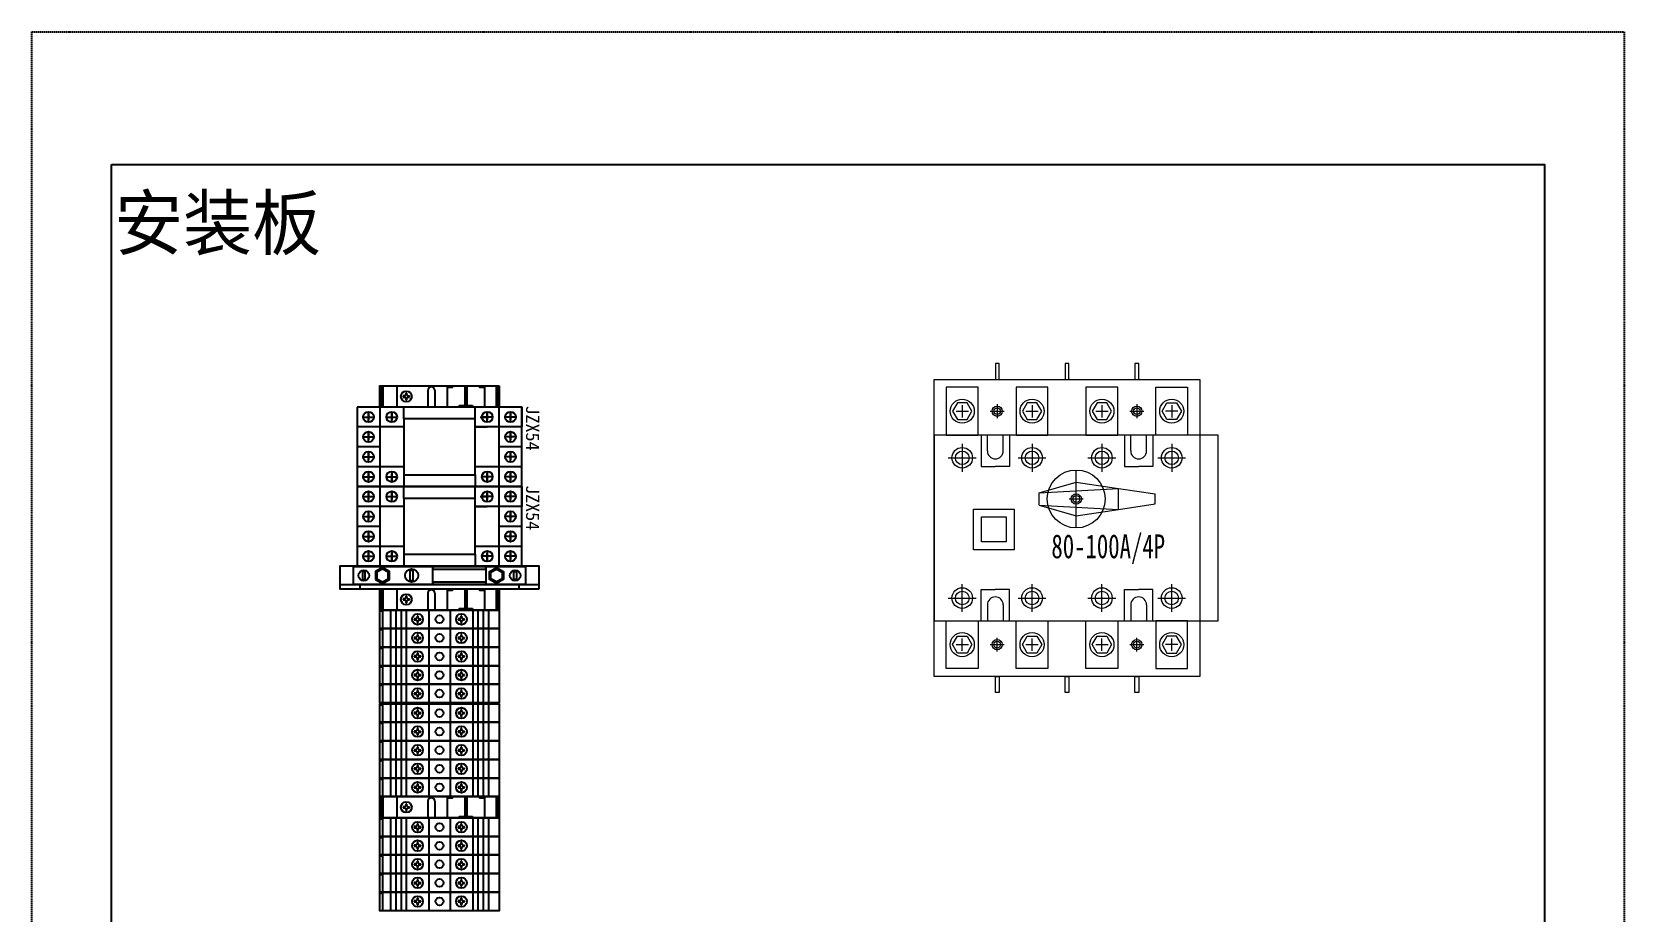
# Model space of a CAD drawing. Extents: x 299874 to 300474, y 364962 to 365762.
# Drawn here: x 299874 to 300474, y 365431 to 365762 of the extents above; entities that cross this region are included whole.
import ezdxf
from ezdxf.enums import TextEntityAlignment as Align

# ---------------------------------------------------------------- set-up
doc = ezdxf.new("R2010")
doc.units = 0
doc.header["$MEASUREMENT"] = 0
for name, pattern in [('ACAD_ISO02W100', [15, 12, -3]), ('DASHED', [0.75, 0.5, -0.25]), ('HIDDEN2', [4.7625, 3.175, -1.5875])]:
    doc.linetypes.add(name, pattern=pattern)
for name, color, linetype in [('DRAW', 123, 'Continuous'), ('Layer1', 7, 'Continuous'), ('布置图', 30, 'Continuous'), ('文字', 3, 'Continuous'), ('柜体', 130, 'Continuous')]:
    doc.layers.add(name, color=color, linetype=linetype)
doc.layers.add('细线', color=7, linetype='Continuous', lineweight=0)

# ---------------------------------------------------------------- blocks, each defined once
blk = doc.blocks.new('Manufacturer光辉PartName隔离开关Series100ShellFrameLimitingCurrentRemarkPartTypeMinCurrent16MaxCurrent100Poles4PMinPower0MaxPower0LibType2DelFlgfalseUpdateDate')
at = {"layer": '细线', "color": 7, "transparency": 33554687}
for p, q in [((-41.8, 44), (-37.14, 44)), ((-39.47, 46.33), (-39.47, 41.67)), ((-28.93, 44), (-23.7, 44)), ((-26.31, 46.62), (-26.31, 41.38)), ((-15.48, 44), (-10.83, 44)), ((-13.16, 46.33), (-13.16, 41.67)), ((10.83, 44), (15.48, 44)), ((13.16, 46.33), (13.16, 41.67)), ((23.7, 44), (28.93, 44)), ((26.31, 46.62), (26.31, 41.38)), ((41.8, 44), (37.14, 44)), ((39.47, 46.33), (39.47, 41.67)), ((-39.47, 31.68), (-39.47, 21.2)), ((-32.3, 35), (-32.3, 23.19)), ((-30, 29), (-30, 35)), ((-24, 29), (-24, 35)), ((-21.7, 35), (-21.7, 23.19)), ((-13.16, 31.68), (-13.16, 21.2)), ((13.16, 31.68), (13.16, 21.2)), ((21.7, 35), (21.7, 23.19)), ((24, 29), (24, 35)), ((30, 29), (30, 35)), ((32.3, 35), (32.3, 23.19)), ((39.47, 31.68), (39.47, 21.2)), ((-44.71, 26.44), (-34.24, 26.44)), ((-18.39, 26.44), (-7.92, 26.44)), ((7.92, 26.44), (18.39, 26.44)), ((34.24, 26.44), (44.71, 26.44)), ((-32.3, 23.19), (-27, 23.19)), ((-21.7, 23.19), (-27, 23.19)), ((3.5, 0), (3.5, 21.82)), ((21.7, 23.19), (27, 23.19)), ((32.3, 23.19), (27, 23.19)), ((-10.49, 13.24), (3.5, 17.21)), ((-10.49, 13.24), (19.47, 14.84)), ((-10.49, 8.59), (-10.49, 13.24)), ((3.5, 17.21), (19.47, 14.84)), ((3.5, 8.29), (3.5, 13.53)), ((19.47, 6.98), (19.47, 14.84)), ((19.47, 14.84), (33.17, 12.8)), ((33.17, 9.02), (33.17, 12.8)), ((-10.49, 8.59), (3.5, 4.61)), ((-10.49, 8.59), (19.47, 6.98)), ((0.88, 10.91), (6.12, 10.91)), ((3.5, 4.61), (19.47, 6.98)), ((19.47, 6.98), (33.17, 9.02)), ((-39.47, -31.68), (-39.47, -21.2)), ((-32.3, -35), (-32.3, -23.19)), ((-32.3, -23.19), (-27, -23.19)), ((-21.7, -23.19), (-27, -23.19)), ((-21.7, -35), (-21.7, -23.19)), ((-13.16, -31.68), (-13.16, -21.2)), ((13.16, -31.68), (13.16, -21.2)), ((21.7, -35), (21.7, -23.19)), ((21.7, -23.19), (27, -23.19)), ((32.3, -23.19), (27, -23.19)), ((32.3, -35), (32.3, -23.19)), ((39.47, -31.68), (39.47, -21.2)), ((-44.71, -26.44), (-34.24, -26.44)), ((-30, -29), (-30, -35)), ((-24, -29), (-24, -35)), ((-18.39, -26.44), (-7.92, -26.44)), ((7.92, -26.44), (18.39, -26.44)), ((24, -29), (24, -35)), ((30, -29), (30, -35)), ((34.24, -26.44), (44.71, -26.44)), ((-39.47, -46.33), (-39.47, -41.67)), ((-26.31, -46.62), (-26.31, -41.38)), ((-13.16, -46.33), (-13.16, -41.67)), ((13.16, -46.33), (13.16, -41.67)), ((26.31, -46.62), (26.31, -41.38)), ((39.47, -46.33), (39.47, -41.67)), ((-41.8, -44), (-37.14, -44)), ((-28.93, -44), (-23.7, -44)), ((-15.48, -44), (-10.83, -44)), ((10.83, -44), (15.48, -44)), ((23.7, -44), (28.93, -44)), ((41.8, -44), (37.14, -44))]:
    blk.add_line(p, q, dxfattribs=at)
for points in [[(-26.99, 56), (-25.59, 56), (-25.59, 62), (-26.99, 62)], [(-0.68, 56), (0.73, 56), (0.73, 62), (-0.68, 62)], [(25.63, 56), (27.04, 56), (27.04, 62), (25.63, 62)], [(-50, 56), (50, 56), (50, -56), (-50, -56)], [(-45.47, 35), (-33.47, 35), (-33.47, 53), (-45.47, 53)], [(-19.16, 35), (-7.16, 35), (-7.16, 53), (-19.16, 53)], [(7.16, 35), (19.16, 35), (19.16, 53), (7.16, 53)], [(45.47, 35), (33.47, 35), (33.47, 53), (45.47, 53)], [(-37.64, 40.83), (-35.82, 44), (-37.64, 47.17), (-41.3, 47.17), (-43.13, 44), (-41.3, 40.83)], [(-11.33, 40.83), (-9.5, 44), (-11.33, 47.17), (-14.99, 47.17), (-16.81, 44), (-14.99, 40.83)], [(14.99, 40.83), (16.81, 44), (14.99, 47.17), (11.33, 47.17), (9.5, 44), (11.33, 40.83)], [(37.64, 40.83), (35.82, 44), (37.64, 47.17), (41.3, 47.17), (43.13, 44), (41.3, 40.83)], [(-50, -35), (57, -35), (57, 35), (-50, 35)], [(-35.25, 7.12), (-19.86, 7.12), (-19.86, -8.27), (-35.25, -8.27)], [(-32.25, 4.12), (-22.86, 4.12), (-22.86, -5.27), (-32.25, -5.27)], [(-45.47, -35), (-33.47, -35), (-33.47, -53), (-45.47, -53)], [(-19.16, -35), (-7.16, -35), (-7.16, -53), (-19.16, -53)], [(7.16, -35), (19.16, -35), (19.16, -53), (7.16, -53)], [(45.47, -35), (33.47, -35), (33.47, -53), (45.47, -53)], [(-37.64, -40.83), (-35.82, -44), (-37.64, -47.17), (-41.3, -47.17), (-43.13, -44), (-41.3, -40.83)], [(-11.33, -40.83), (-9.5, -44), (-11.33, -47.17), (-14.99, -47.17), (-16.81, -44), (-14.99, -40.83)], [(14.99, -40.83), (16.81, -44), (14.99, -47.17), (11.33, -47.17), (9.5, -44), (11.33, -40.83)], [(37.64, -40.83), (35.82, -44), (37.64, -47.17), (41.3, -47.17), (43.13, -44), (41.3, -40.83)], [(-26.99, -56), (-25.59, -56), (-25.59, -62), (-26.99, -62)], [(-0.68, -56), (0.73, -56), (0.73, -62), (-0.68, -62)], [(25.63, -56), (27.04, -56), (27.04, -62), (25.63, -62)]]:
    blk.add_lwpolyline(points, close=True, dxfattribs=at)
for centre, radius in [((-39.47, 44), 4.54), ((-13.16, 44), 4.54), ((13.16, 44), 4.54), ((39.47, 44), 4.54), ((-26.31, 44), 1.94), ((-26.31, 44), 1.28), ((26.31, 44), 1.94), ((26.31, 44), 1.28), ((-39.47, 26.44), 3.88), ((-13.16, 26.44), 3.88), ((13.16, 26.44), 3.88), ((39.47, 26.44), 3.88), ((-39.47, 26.44), 2.55), ((-13.16, 26.44), 2.55), ((13.16, 26.44), 2.55), ((39.47, 26.44), 2.55), ((3.5, 10.91), 10.91), ((3.5, 10.91), 1.94), ((3.5, 10.91), 1.28), ((-39.47, -26.44), 3.88), ((-39.47, -26.44), 2.55), ((-13.16, -26.44), 3.88), ((-13.16, -26.44), 2.55), ((13.16, -26.44), 3.88), ((13.16, -26.44), 2.55), ((39.47, -26.44), 3.88), ((39.47, -26.44), 2.55), ((-39.47, -44), 4.54), ((-13.16, -44), 4.54), ((13.16, -44), 4.54), ((39.47, -44), 4.54), ((-26.31, -44), 1.94), ((-26.31, -44), 1.28), ((26.31, -44), 1.94), ((26.31, -44), 1.28)]:
    blk.add_circle(centre, radius, dxfattribs=at)
for centre, start, end in [((-27, 29), 180, 0), ((27, 29), 180, 0), ((-27, -29), 0, 180), ((27, -29), 0, 180)]:
    blk.add_arc(centre, 3, start, end, dxfattribs=at)
at = {"layer": '细线', "color": 7, "transparency": 33554687, "insert": (-34.45, -2.42), "char_height": 9, "width": 100, "attachment_point": 1}
blk.add_mtext('\\pxqc;{\\fFangSong_GB2312|b0|i0|c134|p49;\\W0.7;80-100A/4P}', dxfattribs=at)
blk = doc.blocks.new('1737951636c4cc65e0-0a8b-4d00-b1e2-27da6f1fbe9e')
for points in [[(4.73, 137.5), (4.73, 138.1), (2.98, 138.1), (2.98, 137.5)], [(9.59, 130.65), (10.25, 130.65), (10.25, 138.1), (9.59, 138.1)], [(15.12, 138.1), (15.12, 137.5), (16.87, 137.5), (16.87, 138.1)], [(7.47, 130.65), (7.47, 130.1), (12.38, 130.1), (12.38, 130.65)], [(4.73, 61), (4.73, 61.6), (2.98, 61.6), (2.98, 61)], [(9.59, 54.15), (10.25, 54.15), (10.25, 61.6), (9.59, 61.6)], [(15.12, 61.6), (15.12, 61), (16.87, 61), (16.87, 61.6)], [(7.47, 54.15), (7.47, 53.6), (12.38, 53.6), (12.38, 54.15)], [(4.73, -17.35), (4.73, -16.75), (2.98, -16.75), (2.98, -17.35)], [(9.59, -24.2), (10.25, -24.2), (10.25, -16.75), (9.59, -16.75)], [(15.12, -16.75), (15.12, -17.35), (16.87, -17.35), (16.87, -16.75)], [(7.47, -24.2), (7.47, -24.75), (12.38, -24.75), (12.38, -24.2)]]:
    blk.add_hatch(color=7).paths.add_polyline_path(points)
at = {"color": 0}
for p, q in [((-21.94, 138.1), (-21.94, 130.1)), ((-21.34, 138.1), (-21.34, 130.1)), ((-16.05, 138.1), (-16.05, 130.1)), ((21.3, 138.1), (21.3, 130.1)), ((21.89, 138.1), (21.89, 130.1)), ((-4.38, 136.4), (-4.38, 130.1)), ((-1.81, 136.4), (-1.81, 130.1)), ((-21.94, 61.6), (-21.94, 53.6)), ((-21.34, 61.6), (-21.34, 53.6)), ((-16.05, 61.6), (-16.05, 53.6)), ((21.3, 61.6), (21.3, 53.6)), ((21.89, 61.6), (21.89, 53.6)), ((-4.38, 59.9), (-4.38, 53.6)), ((-1.81, 59.9), (-1.81, 53.6)), ((-21.94, -16.75), (-21.94, -24.75)), ((-21.34, -16.75), (-21.34, -24.75)), ((-16.05, -16.75), (-16.05, -24.75)), ((21.3, -16.75), (21.3, -24.75)), ((21.89, -16.75), (21.89, -24.75)), ((-4.38, -18.45), (-4.38, -24.75)), ((-1.81, -18.45), (-1.81, -24.75))]:
    blk.add_line(p, q, dxfattribs=at)
at = {"color": 1}
for p, q in [((-21.53, 53.1), (-22.53, 53.1)), ((-21.53, 53.6), (-21.53, 46.6)), ((-18.53, 53.6), (-18.53, 46.6)), ((-16.53, 53.6), (-16.53, 46.6)), ((-14.53, 53.6), (-14.53, 46.6)), ((-12.53, 53.6), (-12.53, 46.6)), ((-4.03, 53.6), (-4.03, 46.6)), ((3.97, 53.6), (3.97, 46.6)), ((12.47, 53.6), (12.47, 46.6)), ((14.47, 53.6), (14.47, 46.6)), ((16.47, 53.6), (16.47, 46.6)), ((18.47, 53.6), (18.47, 46.6)), ((-21.53, 18.26), (-21.53, 11.26)), ((-18.53, 18.26), (-18.53, 11.26)), ((-16.53, 18.26), (-16.53, 11.26)), ((-14.53, 18.26), (-14.53, 11.26)), ((-12.53, 18.26), (-12.53, 11.26)), ((-4.03, 18.26), (-4.03, 11.26)), ((3.97, 18.26), (3.97, 11.26)), ((12.47, 18.26), (12.47, 11.26)), ((14.47, 18.26), (14.47, 11.26)), ((16.47, 18.26), (16.47, 11.26)), ((18.47, 18.26), (18.47, 11.26)), ((-21.53, 17.76), (-22.53, 17.76)), ((-21.53, -25.25), (-22.53, -25.25)), ((-21.53, -24.75), (-21.53, -31.75)), ((-18.53, -24.75), (-18.53, -31.75)), ((-16.53, -24.75), (-16.53, -31.75)), ((-14.53, -24.75), (-14.53, -31.75)), ((-12.53, -24.75), (-12.53, -31.75)), ((-4.03, -24.75), (-4.03, -31.75)), ((3.97, -24.75), (3.97, -31.75)), ((12.47, -24.75), (12.47, -31.75)), ((14.47, -24.75), (14.47, -31.75)), ((16.47, -24.75), (16.47, -31.75)), ((18.47, -24.75), (18.47, -31.75))]:
    blk.add_line(p, q, dxfattribs=at)
at = {"color": 7}
for p, q in [((-21.53, 46.1), (-22.53, 46.1)), ((-21.53, 46.6), (-21.53, 39.6)), ((-18.53, 46.6), (-18.53, 39.6)), ((-16.53, 46.6), (-16.53, 39.6)), ((-14.53, 46.6), (-14.53, 39.6)), ((-12.53, 46.6), (-12.53, 39.6)), ((-4.03, 46.6), (-4.03, 39.6)), ((3.97, 46.6), (3.97, 39.6)), ((12.47, 46.6), (12.47, 39.6)), ((14.47, 46.6), (14.47, 39.6)), ((16.47, 46.6), (16.47, 39.6)), ((18.47, 46.6), (18.47, 39.6)), ((-21.53, 32.1), (-22.53, 32.1)), ((-21.53, 32.6), (-21.53, 25.6)), ((-18.53, 32.6), (-18.53, 25.6)), ((-16.53, 32.6), (-16.53, 25.6)), ((-14.53, 32.6), (-14.53, 25.6)), ((-12.53, 32.6), (-12.53, 25.6)), ((-4.03, 32.6), (-4.03, 25.6)), ((3.97, 32.6), (3.97, 25.6)), ((12.47, 32.6), (12.47, 25.6)), ((14.47, 32.6), (14.47, 25.6)), ((16.47, 32.6), (16.47, 25.6)), ((18.47, 32.6), (18.47, 25.6)), ((-21.53, 10.76), (-22.53, 10.76)), ((-21.53, 11.26), (-21.53, 4.26)), ((-18.53, 11.26), (-18.53, 4.26)), ((-16.53, 11.26), (-16.53, 4.26)), ((-14.53, 11.26), (-14.53, 4.26)), ((-12.53, 11.26), (-12.53, 4.26)), ((-4.03, 11.26), (-4.03, 4.26)), ((3.97, 11.26), (3.97, 4.26)), ((12.47, 11.26), (12.47, 4.26)), ((14.47, 11.26), (14.47, 4.26)), ((16.47, 11.26), (16.47, 4.26)), ((18.47, 11.26), (18.47, 4.26)), ((-21.53, -3.24), (-22.53, -3.24)), ((-21.53, -2.74), (-21.53, -9.74)), ((-18.53, -2.74), (-18.53, -9.74)), ((-16.53, -2.74), (-16.53, -9.74)), ((-14.53, -2.74), (-14.53, -9.74)), ((-12.53, -2.74), (-12.53, -9.74)), ((-4.03, -2.74), (-4.03, -9.74)), ((3.97, -2.74), (3.97, -9.74)), ((12.47, -2.74), (12.47, -9.74)), ((14.47, -2.74), (14.47, -9.74)), ((16.47, -2.74), (16.47, -9.74)), ((18.47, -2.74), (18.47, -9.74)), ((-21.53, -32.25), (-22.53, -32.25)), ((-21.53, -31.75), (-21.53, -38.75)), ((-18.53, -31.75), (-18.53, -38.75)), ((-16.53, -31.75), (-16.53, -38.75)), ((-14.53, -31.75), (-14.53, -38.75)), ((-12.53, -31.75), (-12.53, -38.75)), ((-4.03, -31.75), (-4.03, -38.75)), ((3.97, -31.75), (3.97, -38.75)), ((12.47, -31.75), (12.47, -38.75)), ((14.47, -31.75), (14.47, -38.75)), ((16.47, -31.75), (16.47, -38.75)), ((18.47, -31.75), (18.47, -38.75)), ((-21.53, -46.25), (-22.53, -46.25)), ((-21.53, -45.75), (-21.53, -52.75)), ((-18.53, -45.75), (-18.53, -52.75)), ((-16.53, -45.75), (-16.53, -52.75)), ((-14.53, -45.75), (-14.53, -52.75)), ((-12.53, -45.75), (-12.53, -52.75)), ((-4.03, -45.75), (-4.03, -52.75)), ((3.97, -45.75), (3.97, -52.75)), ((12.47, -45.75), (12.47, -52.75)), ((14.47, -45.75), (14.47, -52.75)), ((16.47, -45.75), (16.47, -52.75)), ((18.47, -45.75), (18.47, -52.75))]:
    blk.add_line(p, q, dxfattribs=at)
at = {"color": 4}
for p, q in [((-21.53, 39.1), (-22.53, 39.1)), ((-21.53, 39.6), (-21.53, 32.6)), ((-18.53, 39.6), (-18.53, 32.6)), ((-16.53, 39.6), (-16.53, 32.6)), ((-14.53, 39.6), (-14.53, 32.6)), ((-12.53, 39.6), (-12.53, 32.6)), ((-4.03, 39.6), (-4.03, 32.6)), ((3.97, 39.6), (3.97, 32.6)), ((12.47, 39.6), (12.47, 32.6)), ((14.47, 39.6), (14.47, 32.6)), ((16.47, 39.6), (16.47, 32.6)), ((18.47, 39.6), (18.47, 32.6)), ((-21.53, 3.76), (-22.53, 3.76)), ((-21.53, 4.26), (-21.53, -2.74)), ((-18.53, 4.26), (-18.53, -2.74)), ((-16.53, 4.26), (-16.53, -2.74)), ((-14.53, 4.26), (-14.53, -2.74)), ((-12.53, 4.26), (-12.53, -2.74)), ((-4.03, 4.26), (-4.03, -2.74)), ((3.97, 4.26), (3.97, -2.74)), ((12.47, 4.26), (12.47, -2.74)), ((14.47, 4.26), (14.47, -2.74)), ((16.47, 4.26), (16.47, -2.74)), ((18.47, 4.26), (18.47, -2.74)), ((-21.53, -39.25), (-22.53, -39.25)), ((-21.53, -38.75), (-21.53, -45.75)), ((-18.53, -38.75), (-18.53, -45.75)), ((-16.53, -38.75), (-16.53, -45.75)), ((-14.53, -38.75), (-14.53, -45.75)), ((-12.53, -38.75), (-12.53, -45.75)), ((-4.03, -38.75), (-4.03, -45.75)), ((3.97, -38.75), (3.97, -45.75)), ((12.47, -38.75), (12.47, -45.75)), ((14.47, -38.75), (14.47, -45.75)), ((16.47, -38.75), (16.47, -45.75)), ((18.47, -38.75), (18.47, -45.75))]:
    blk.add_line(p, q, dxfattribs=at)
at = {"color": 3}
for p, q in [((-21.53, 25.1), (-22.53, 25.1)), ((-21.53, 25.6), (-21.53, 18.59)), ((-18.53, 25.6), (-18.53, 18.59)), ((-16.53, 25.6), (-16.53, 18.59)), ((-14.53, 25.6), (-14.53, 18.59)), ((-12.53, 25.6), (-12.53, 18.59)), ((-4.03, 25.6), (-4.03, 18.59)), ((3.97, 25.6), (3.97, 18.59)), ((12.47, 25.6), (12.47, 18.59)), ((14.47, 25.6), (14.47, 18.59)), ((16.47, 25.6), (16.47, 18.59)), ((18.47, 25.6), (18.47, 18.59)), ((-21.53, -10.24), (-22.53, -10.24)), ((-21.53, -9.74), (-21.53, -16.75)), ((-18.53, -9.74), (-18.53, -16.75)), ((-16.53, -9.74), (-16.53, -16.75)), ((-14.53, -9.74), (-14.53, -16.75)), ((-12.53, -9.74), (-12.53, -16.75)), ((-4.03, -9.74), (-4.03, -16.75)), ((3.97, -9.74), (3.97, -16.75)), ((12.47, -9.74), (12.47, -16.75)), ((14.47, -9.74), (14.47, -16.75)), ((16.47, -9.74), (16.47, -16.75)), ((18.47, -9.74), (18.47, -16.75)), ((-21.53, -53.25), (-22.53, -53.25)), ((-21.53, -52.75), (-21.53, -59.75)), ((-18.53, -52.75), (-18.53, -59.75)), ((-16.53, -52.75), (-16.53, -59.75)), ((-14.53, -52.75), (-14.53, -59.75)), ((-12.53, -52.75), (-12.53, -59.75)), ((-4.03, -52.75), (-4.03, -59.75)), ((3.97, -52.75), (3.97, -59.75)), ((12.47, -52.75), (12.47, -59.75)), ((14.47, -52.75), (14.47, -59.75)), ((16.47, -52.75), (16.47, -59.75)), ((18.47, -52.75), (18.47, -59.75))]:
    blk.add_line(p, q, dxfattribs=at)
at = {"color": 0}
for points in [[(22.47, 138.1), (22.47, 130.1), (-22.53, 130.1), (-22.53, 138.1)], [(16.87, 138.1), (16.87, 130.1), (2.98, 130.1), (2.98, 138.1)], [(4.73, 138.1), (4.73, 137.5), (2.98, 137.5), (2.98, 138.1)], [(10.25, 138.1), (10.25, 130.65), (9.59, 130.65), (9.59, 138.1)], [(16.87, 138.1), (16.87, 137.5), (15.12, 137.5), (15.12, 138.1)], [(12.38, 130.65), (12.38, 130.1), (7.47, 130.1), (7.47, 130.65)], [(22.47, 61.6), (22.47, 53.6), (-22.53, 53.6), (-22.53, 61.6)], [(16.87, 61.6), (16.87, 53.6), (2.98, 53.6), (2.98, 61.6)], [(4.73, 61.6), (4.73, 61), (2.98, 61), (2.98, 61.6)], [(10.25, 61.6), (10.25, 54.15), (9.59, 54.15), (9.59, 61.6)], [(16.87, 61.6), (16.87, 61), (15.12, 61), (15.12, 61.6)], [(12.38, 54.15), (12.38, 53.6), (7.47, 53.6), (7.47, 54.15)], [(22.47, -16.75), (22.47, -24.75), (-22.53, -24.75), (-22.53, -16.75)], [(16.87, -16.75), (16.87, -24.75), (2.98, -24.75), (2.98, -16.75)], [(4.73, -16.75), (4.73, -17.35), (2.98, -17.35), (2.98, -16.75)], [(10.25, -16.75), (10.25, -24.2), (9.59, -24.2), (9.59, -16.75)], [(16.87, -16.75), (16.87, -17.35), (15.12, -17.35), (15.12, -16.75)], [(12.38, -24.2), (12.38, -24.75), (7.47, -24.75), (7.47, -24.2)]]:
    blk.add_lwpolyline(points, close=True, dxfattribs=at)
at = {"color": 1}
for points in [[(22.47, 53.6), (22.47, 46.6), (-22.53, 46.6), (-22.53, 53.6)], [(22.47, 18.26), (22.47, 11.26), (-22.53, 11.26), (-22.53, 18.26)], [(22.47, -24.75), (22.47, -31.75), (-22.53, -31.75), (-22.53, -24.75)]]:
    blk.add_lwpolyline(points, close=True, dxfattribs=at)
at = {"color": 7}
for points in [[(22.47, 46.6), (22.47, 39.6), (-22.53, 39.6), (-22.53, 46.6)], [(22.47, 32.6), (22.47, 25.6), (-22.53, 25.6), (-22.53, 32.6)], [(22.47, 11.26), (22.47, 4.26), (-22.53, 4.26), (-22.53, 11.26)], [(22.47, -2.74), (22.47, -9.74), (-22.53, -9.74), (-22.53, -2.74)], [(22.47, -31.75), (22.47, -38.75), (-22.53, -38.75), (-22.53, -31.75)], [(22.47, -45.75), (22.47, -52.75), (-22.53, -52.75), (-22.53, -45.75)]]:
    blk.add_lwpolyline(points, close=True, dxfattribs=at)
at = {"color": 4}
for points in [[(22.47, 39.6), (22.47, 32.6), (-22.53, 32.6), (-22.53, 39.6)], [(22.47, 4.26), (22.47, -2.74), (-22.53, -2.74), (-22.53, 4.26)], [(22.47, -38.75), (22.47, -45.75), (-22.53, -45.75), (-22.53, -38.75)]]:
    blk.add_lwpolyline(points, close=True, dxfattribs=at)
at = {"color": 3}
for points in [[(22.47, 25.6), (22.47, 18.59), (-22.53, 18.59), (-22.53, 25.6)], [(22.47, -9.74), (22.47, -16.75), (-22.53, -16.75), (-22.53, -9.74)], [(22.47, -52.75), (22.47, -59.75), (-22.53, -59.75), (-22.53, -52.75)]]:
    blk.add_lwpolyline(points, close=True, dxfattribs=at)
at = {"color": 1}
for centre in [(-0.03, 50.1), (-0.03, 14.76), (-0.03, -28.25)]:
    blk.add_circle(centre, 1.5, dxfattribs=at)
at = {"color": 7}
for centre in [(-0.03, 43.1), (-0.03, 29.1), (-0.03, 7.76), (-0.03, -6.24), (-0.03, -35.25), (-0.03, -49.25)]:
    blk.add_circle(centre, 1.5, dxfattribs=at)
at = {"color": 4}
for centre in [(-0.03, 36.1), (-0.03, 0.76), (-0.03, -42.25)]:
    blk.add_circle(centre, 1.5, dxfattribs=at)
at = {"color": 3}
for centre in [(-0.03, 22.09), (-0.03, -13.25), (-0.03, -56.25)]:
    blk.add_circle(centre, 1.5, dxfattribs=at)
at = {"color": 0}
for centre in [(-3.1, 136.4), (-3.1, 59.9), (-3.1, -18.45)]:
    blk.add_arc(centre, 1.28, 0, 180, dxfattribs=at)
at = {"layer": 'DRAW', "color": 7, "ltscale": 0.3}
for points in [[(37.47, 61.6), (37.47, 70.1), (-37.53, 70.1), (-37.53, 61.6)], [(-2.53, 63.35), (-2.53, 69.85), (-32.53, 69.85), (-32.53, 63.35)], [(-28.03, 65.1), (-28.03, 68.1), (-29.03, 68.1), (-29.03, 65.1)], [(-24.13, 65.1), (-21.53, 63.6), (-18.93, 65.1), (-18.93, 68.1), (-21.53, 69.6), (-24.13, 68.1)], [(-23.63, 65.39), (-21.53, 64.18), (-19.43, 65.39), (-19.43, 67.81), (-21.53, 69.02), (-23.63, 67.81)], [(-9.9, 64.73), (-9.9, 68.48), (-11.15, 68.48), (-11.15, 64.73)], [(17.47, 69.05), (17.47, 69.85), (-2.53, 69.85), (-2.53, 69.05)], [(32.47, 63.35), (32.47, 69.85), (17.47, 69.85), (17.47, 63.35)], [(24.07, 65.1), (21.47, 63.6), (18.87, 65.1), (18.87, 68.1), (21.47, 69.6), (24.07, 68.1)], [(23.57, 65.39), (21.47, 64.18), (19.37, 65.39), (19.37, 67.81), (21.47, 69.02), (23.57, 67.81)], [(27.97, 65.1), (27.97, 68.1), (28.97, 68.1), (28.97, 65.1)], [(37.47, 61.6), (37.47, 63.1), (-37.53, 63.1), (-37.53, 61.6)], [(29.97, 61.6), (29.97, 63.1), (-30.03, 63.1), (-30.03, 61.6)], [(17.47, 63.35), (17.47, 64.15), (-2.53, 64.15), (-2.53, 63.35)]]:
    blk.add_lwpolyline(points, close=True, dxfattribs=at)
for centre, radius in [((-28.53, 66.6), 2), ((-10.53, 66.6), 2.5), ((28.47, 66.6), 2)]:
    blk.add_circle(centre, radius, dxfattribs=at)
at = {"layer": 'Layer1', "color": 7, "lineweight": -3, "ltscale": 50}
for centre in [(-12.53, 134.1), (-12.53, 57.6), (-8.28, 43.1), (8.22, 43.1), (-8.28, 29.1), (8.22, 29.1), (-8.28, 7.76), (8.22, 7.76), (-8.28, -6.24), (8.22, -6.24), (-12.53, -20.75), (-8.28, -35.25), (8.22, -35.25), (-8.28, -49.25), (8.22, -49.25)]:
    blk.add_circle(centre, 2.03, dxfattribs=at)
at = {"layer": 'Layer1', "color": 1, "lineweight": -3, "ltscale": 50}
for centre in [(-8.28, 50.1), (8.22, 50.1), (-8.28, 14.76), (8.22, 14.76), (-8.28, -28.25), (8.22, -28.25)]:
    blk.add_circle(centre, 2.03, dxfattribs=at)
at = {"layer": 'Layer1', "color": 4, "lineweight": -3, "ltscale": 50}
for centre in [(-8.28, 36.1), (8.22, 36.1), (-8.28, 0.76), (8.22, 0.76), (-8.28, -42.25), (8.22, -42.25)]:
    blk.add_circle(centre, 2.03, dxfattribs=at)
at = {"layer": 'Layer1', "color": 3, "lineweight": -3, "ltscale": 50}
for centre in [(-8.28, 22.09), (8.22, 22.09), (-8.28, -13.25), (8.22, -13.25), (-8.28, -56.25), (8.22, -56.25)]:
    blk.add_circle(centre, 2.03, dxfattribs=at)
at = {"layer": '文字', "color": 7, "linetype": 'ACAD_ISO02W100'}
for p, q in [((-13.23, 134.29), (-13.78, 134.29)), ((-13.78, 134.29), (-13.78, 133.89)), ((-13.78, 133.89), (-13.23, 133.89)), ((-12.72, 135.31), (-12.72, 134.8)), ((-12.33, 135.31), (-12.72, 135.31)), ((-12.72, 133.39), (-12.72, 132.83)), ((-12.72, 132.83), (-12.33, 132.83)), ((-12.33, 134.8), (-12.33, 135.31)), ((-12.33, 132.83), (-12.33, 133.39)), ((-11.82, 134.29), (-11.3, 134.29)), ((-11.82, 133.89), (-11.3, 133.89)), ((-11.3, 133.89), (-11.3, 134.29)), ((-13.23, 57.79), (-13.78, 57.79)), ((-13.78, 57.79), (-13.78, 57.39)), ((-13.78, 57.39), (-13.23, 57.39)), ((-12.72, 58.81), (-12.72, 58.3)), ((-12.33, 58.81), (-12.72, 58.81)), ((-12.72, 56.89), (-12.72, 56.33)), ((-12.72, 56.33), (-12.33, 56.33)), ((-12.33, 58.3), (-12.33, 58.81)), ((-12.33, 56.33), (-12.33, 56.89)), ((-11.82, 57.79), (-11.3, 57.79)), ((-11.82, 57.39), (-11.3, 57.39)), ((-11.3, 57.39), (-11.3, 57.79)), ((-8.98, 43.29), (-9.53, 43.29)), ((-9.53, 43.29), (-9.53, 42.89)), ((-9.53, 42.89), (-8.98, 42.89)), ((-8.47, 44.3), (-8.47, 43.8)), ((-8.08, 44.3), (-8.47, 44.3)), ((-8.47, 42.38), (-8.47, 41.83)), ((-8.08, 43.8), (-8.08, 44.3)), ((-8.08, 41.83), (-8.08, 42.38)), ((-7.57, 43.29), (-7.05, 43.29)), ((-7.57, 42.89), (-7.05, 42.89)), ((-7.05, 42.89), (-7.05, 43.29)), ((7.52, 43.29), (6.97, 43.29)), ((6.97, 43.29), (6.97, 42.89)), ((6.97, 42.89), (7.52, 42.89)), ((8.03, 44.3), (8.03, 43.8)), ((8.42, 44.3), (8.03, 44.3)), ((8.03, 42.38), (8.03, 41.83)), ((8.42, 43.8), (8.42, 44.3)), ((8.42, 41.83), (8.42, 42.38)), ((8.93, 43.29), (9.45, 43.29)), ((8.93, 42.89), (9.45, 42.89)), ((9.45, 42.89), (9.45, 43.29)), ((-8.47, 41.83), (-8.08, 41.83)), ((8.03, 41.83), (8.42, 41.83)), ((-8.47, 30.3), (-8.47, 29.79)), ((-8.08, 30.3), (-8.47, 30.3)), ((-8.08, 29.79), (-8.08, 30.3)), ((8.03, 30.3), (8.03, 29.79)), ((8.42, 30.3), (8.03, 30.3)), ((8.42, 29.79), (8.42, 30.3)), ((-8.98, 29.28), (-9.53, 29.28)), ((-9.53, 29.28), (-9.53, 28.89)), ((-9.53, 28.89), (-8.98, 28.89)), ((-8.47, 28.38), (-8.47, 27.83)), ((-8.47, 27.83), (-8.08, 27.83)), ((-8.08, 27.83), (-8.08, 28.38)), ((-7.57, 29.28), (-7.05, 29.28)), ((-7.57, 28.89), (-7.05, 28.89)), ((-7.05, 28.89), (-7.05, 29.28)), ((7.52, 29.28), (6.97, 29.28)), ((6.97, 29.28), (6.97, 28.89)), ((6.97, 28.89), (7.52, 28.89)), ((8.03, 28.38), (8.03, 27.83)), ((8.03, 27.83), (8.42, 27.83)), ((8.42, 27.83), (8.42, 28.38)), ((8.93, 29.28), (9.45, 29.28)), ((8.93, 28.89), (9.45, 28.89)), ((9.45, 28.89), (9.45, 29.28)), ((-8.98, 7.95), (-9.53, 7.95)), ((-9.53, 7.95), (-9.53, 7.55)), ((-9.53, 7.55), (-8.98, 7.55)), ((-8.47, 8.96), (-8.47, 8.45)), ((-8.08, 8.96), (-8.47, 8.96)), ((-8.47, 7.04), (-8.47, 6.49)), ((-8.47, 6.49), (-8.08, 6.49)), ((-8.08, 8.45), (-8.08, 8.96)), ((-8.08, 6.49), (-8.08, 7.04)), ((-7.57, 7.95), (-7.05, 7.95)), ((-7.57, 7.55), (-7.05, 7.55)), ((-7.05, 7.55), (-7.05, 7.95)), ((7.52, 7.95), (6.97, 7.95)), ((6.97, 7.95), (6.97, 7.55)), ((6.97, 7.55), (7.52, 7.55)), ((8.03, 8.96), (8.03, 8.45)), ((8.42, 8.96), (8.03, 8.96)), ((8.03, 7.04), (8.03, 6.49)), ((8.03, 6.49), (8.42, 6.49)), ((8.42, 8.45), (8.42, 8.96)), ((8.42, 6.49), (8.42, 7.04)), ((8.93, 7.95), (9.45, 7.95)), ((8.93, 7.55), (9.45, 7.55)), ((9.45, 7.55), (9.45, 7.95)), ((-8.47, -5.04), (-8.47, -5.55)), ((-8.08, -5.04), (-8.47, -5.04)), ((-8.08, -5.55), (-8.08, -5.04)), ((8.03, -5.04), (8.03, -5.55)), ((8.42, -5.04), (8.03, -5.04)), ((8.42, -5.55), (8.42, -5.04)), ((-8.98, -6.06), (-9.53, -6.06)), ((-9.53, -6.06), (-9.53, -6.45)), ((-9.53, -6.45), (-8.98, -6.45)), ((-8.47, -6.96), (-8.47, -7.51)), ((-8.47, -7.51), (-8.08, -7.51)), ((-8.08, -7.51), (-8.08, -6.96)), ((-7.57, -6.06), (-7.05, -6.06)), ((-7.57, -6.45), (-7.05, -6.45)), ((-7.05, -6.45), (-7.05, -6.06)), ((7.52, -6.06), (6.97, -6.06)), ((6.97, -6.06), (6.97, -6.45)), ((6.97, -6.45), (7.52, -6.45)), ((8.03, -6.96), (8.03, -7.51)), ((8.03, -7.51), (8.42, -7.51)), ((8.42, -7.51), (8.42, -6.96)), ((8.93, -6.06), (9.45, -6.06)), ((8.93, -6.45), (9.45, -6.45)), ((9.45, -6.45), (9.45, -6.06)), ((-13.23, -20.56), (-13.78, -20.56)), ((-13.78, -20.56), (-13.78, -20.95)), ((-13.78, -20.95), (-13.23, -20.95)), ((-12.72, -19.54), (-12.72, -20.05)), ((-12.33, -19.54), (-12.72, -19.54)), ((-12.72, -21.46), (-12.72, -22.01)), ((-12.72, -22.01), (-12.33, -22.01)), ((-12.33, -20.05), (-12.33, -19.54)), ((-12.33, -22.01), (-12.33, -21.46)), ((-11.82, -20.56), (-11.3, -20.56)), ((-11.82, -20.95), (-11.3, -20.95)), ((-11.3, -20.95), (-11.3, -20.56)), ((-8.98, -35.06), (-9.53, -35.06)), ((-9.53, -35.06), (-9.53, -35.46)), ((-9.53, -35.46), (-8.98, -35.46)), ((-8.47, -34.04), (-8.47, -34.55)), ((-8.08, -34.04), (-8.47, -34.04)), ((-8.47, -35.97), (-8.47, -36.52)), ((-8.08, -34.55), (-8.08, -34.04)), ((-8.08, -36.52), (-8.08, -35.97)), ((-7.57, -35.06), (-7.05, -35.06)), ((-7.57, -35.46), (-7.05, -35.46)), ((-7.05, -35.46), (-7.05, -35.06)), ((7.52, -35.06), (6.97, -35.06)), ((6.97, -35.06), (6.97, -35.46)), ((6.97, -35.46), (7.52, -35.46)), ((8.03, -34.04), (8.03, -34.55)), ((8.42, -34.04), (8.03, -34.04)), ((8.03, -35.97), (8.03, -36.52)), ((8.42, -34.55), (8.42, -34.04)), ((8.42, -36.52), (8.42, -35.97)), ((8.93, -35.06), (9.45, -35.06)), ((8.93, -35.46), (9.45, -35.46)), ((9.45, -35.46), (9.45, -35.06)), ((-8.47, -36.52), (-8.08, -36.52)), ((8.03, -36.52), (8.42, -36.52)), ((-8.98, -49.07), (-9.53, -49.07)), ((-9.53, -49.07), (-9.53, -49.46)), ((-9.53, -49.46), (-8.98, -49.46)), ((-8.47, -48.05), (-8.47, -48.56)), ((-8.08, -48.05), (-8.47, -48.05)), ((-8.47, -49.97), (-8.47, -50.52)), ((-8.47, -50.52), (-8.08, -50.52)), ((-8.08, -48.56), (-8.08, -48.05)), ((-8.08, -50.52), (-8.08, -49.97)), ((-7.57, -49.07), (-7.05, -49.07)), ((-7.57, -49.46), (-7.05, -49.46)), ((-7.05, -49.46), (-7.05, -49.07)), ((7.52, -49.07), (6.97, -49.07)), ((6.97, -49.07), (6.97, -49.46)), ((6.97, -49.46), (7.52, -49.46)), ((8.03, -48.05), (8.03, -48.56)), ((8.42, -48.05), (8.03, -48.05)), ((8.03, -49.97), (8.03, -50.52)), ((8.03, -50.52), (8.42, -50.52)), ((8.42, -48.56), (8.42, -48.05)), ((8.42, -50.52), (8.42, -49.97)), ((8.93, -49.07), (9.45, -49.07)), ((8.93, -49.46), (9.45, -49.46)), ((9.45, -49.46), (9.45, -49.07))]:
    blk.add_line(p, q, dxfattribs=at)
at = {"layer": '文字', "color": 1, "linetype": 'ACAD_ISO02W100'}
for p, q in [((-8.98, 50.29), (-9.53, 50.29)), ((-9.53, 50.29), (-9.53, 49.89)), ((-9.53, 49.89), (-8.98, 49.89)), ((-8.47, 51.31), (-8.47, 50.8)), ((-8.08, 51.31), (-8.47, 51.31)), ((-8.47, 49.38), (-8.47, 48.83)), ((-8.47, 48.83), (-8.08, 48.83)), ((-8.08, 50.8), (-8.08, 51.31)), ((-8.08, 48.83), (-8.08, 49.38)), ((-7.57, 50.29), (-7.05, 50.29)), ((-7.57, 49.89), (-7.05, 49.89)), ((-7.05, 49.89), (-7.05, 50.29)), ((7.52, 50.29), (6.97, 50.29)), ((6.97, 50.29), (6.97, 49.89)), ((6.97, 49.89), (7.52, 49.89)), ((8.03, 51.31), (8.03, 50.8)), ((8.42, 51.31), (8.03, 51.31)), ((8.03, 49.38), (8.03, 48.83)), ((8.03, 48.83), (8.42, 48.83)), ((8.42, 50.8), (8.42, 51.31)), ((8.42, 48.83), (8.42, 49.38)), ((8.93, 50.29), (9.45, 50.29)), ((8.93, 49.89), (9.45, 49.89)), ((9.45, 49.89), (9.45, 50.29)), ((-8.98, 14.95), (-9.53, 14.95)), ((-9.53, 14.95), (-9.53, 14.55)), ((-9.53, 14.55), (-8.98, 14.55)), ((-8.47, 15.97), (-8.47, 15.46)), ((-8.08, 15.97), (-8.47, 15.97)), ((-8.47, 14.04), (-8.47, 13.49)), ((-8.47, 13.49), (-8.08, 13.49)), ((-8.08, 15.46), (-8.08, 15.97)), ((-8.08, 13.49), (-8.08, 14.04)), ((-7.57, 14.95), (-7.05, 14.95)), ((-7.57, 14.55), (-7.05, 14.55)), ((-7.05, 14.55), (-7.05, 14.95)), ((7.52, 14.95), (6.97, 14.95)), ((6.97, 14.95), (6.97, 14.55)), ((6.97, 14.55), (7.52, 14.55)), ((8.03, 15.97), (8.03, 15.46)), ((8.42, 15.97), (8.03, 15.97)), ((8.03, 14.04), (8.03, 13.49)), ((8.03, 13.49), (8.42, 13.49)), ((8.42, 15.46), (8.42, 15.97)), ((8.42, 13.49), (8.42, 14.04)), ((8.93, 14.95), (9.45, 14.95)), ((8.93, 14.55), (9.45, 14.55)), ((9.45, 14.55), (9.45, 14.95)), ((-8.98, -28.06), (-9.53, -28.06)), ((-9.53, -28.06), (-9.53, -28.45)), ((-9.53, -28.45), (-8.98, -28.45)), ((-8.47, -27.04), (-8.47, -27.55)), ((-8.08, -27.04), (-8.47, -27.04)), ((-8.47, -28.96), (-8.47, -29.51)), ((-8.47, -29.51), (-8.08, -29.51)), ((-8.08, -27.55), (-8.08, -27.04)), ((-8.08, -29.51), (-8.08, -28.96)), ((-7.57, -28.06), (-7.05, -28.06)), ((-7.57, -28.45), (-7.05, -28.45)), ((-7.05, -28.45), (-7.05, -28.06)), ((7.52, -28.06), (6.97, -28.06)), ((6.97, -28.06), (6.97, -28.45)), ((6.97, -28.45), (7.52, -28.45)), ((8.03, -27.04), (8.03, -27.55)), ((8.42, -27.04), (8.03, -27.04)), ((8.03, -28.96), (8.03, -29.51)), ((8.03, -29.51), (8.42, -29.51)), ((8.42, -27.55), (8.42, -27.04)), ((8.42, -29.51), (8.42, -28.96)), ((8.93, -28.06), (9.45, -28.06)), ((8.93, -28.45), (9.45, -28.45)), ((9.45, -28.45), (9.45, -28.06))]:
    blk.add_line(p, q, dxfattribs=at)
at = {"layer": '文字', "color": 4, "linetype": 'ACAD_ISO02W100'}
for p, q in [((-8.98, 36.28), (-9.53, 36.28)), ((-9.53, 36.28), (-9.53, 35.89)), ((-8.47, 37.3), (-8.47, 36.79)), ((-8.08, 37.3), (-8.47, 37.3)), ((-8.08, 36.79), (-8.08, 37.3)), ((-7.57, 36.28), (-7.05, 36.28)), ((-7.05, 35.89), (-7.05, 36.28)), ((7.52, 36.28), (6.97, 36.28)), ((6.97, 36.28), (6.97, 35.89)), ((8.03, 37.3), (8.03, 36.79)), ((8.42, 37.3), (8.03, 37.3)), ((8.42, 36.79), (8.42, 37.3)), ((8.93, 36.28), (9.45, 36.28)), ((9.45, 35.89), (9.45, 36.28)), ((-9.53, 35.89), (-8.98, 35.89)), ((-8.47, 35.38), (-8.47, 34.83)), ((-8.47, 34.83), (-8.08, 34.83)), ((-8.08, 34.83), (-8.08, 35.38)), ((-7.57, 35.89), (-7.05, 35.89)), ((6.97, 35.89), (7.52, 35.89)), ((8.03, 35.38), (8.03, 34.83)), ((8.03, 34.83), (8.42, 34.83)), ((8.42, 34.83), (8.42, 35.38)), ((8.93, 35.89), (9.45, 35.89)), ((-8.98, 0.94), (-9.53, 0.94)), ((-9.53, 0.94), (-9.53, 0.55)), ((-9.53, 0.55), (-8.98, 0.55)), ((-8.47, 1.96), (-8.47, 1.45)), ((-8.08, 1.96), (-8.47, 1.96)), ((-8.47, 0.04), (-8.47, -0.51)), ((-8.08, 1.45), (-8.08, 1.96)), ((-8.08, -0.51), (-8.08, 0.04)), ((-7.57, 0.94), (-7.05, 0.94)), ((-7.57, 0.55), (-7.05, 0.55)), ((-7.05, 0.55), (-7.05, 0.94)), ((7.52, 0.94), (6.97, 0.94)), ((6.97, 0.94), (6.97, 0.55)), ((6.97, 0.55), (7.52, 0.55)), ((8.03, 1.96), (8.03, 1.45)), ((8.42, 1.96), (8.03, 1.96)), ((8.03, 0.04), (8.03, -0.51)), ((8.42, 1.45), (8.42, 1.96)), ((8.42, -0.51), (8.42, 0.04)), ((8.93, 0.94), (9.45, 0.94)), ((8.93, 0.55), (9.45, 0.55)), ((9.45, 0.55), (9.45, 0.94)), ((-8.47, -0.51), (-8.08, -0.51)), ((8.03, -0.51), (8.42, -0.51)), ((-8.47, -41.05), (-8.47, -41.55)), ((-8.08, -41.05), (-8.47, -41.05)), ((-8.08, -41.55), (-8.08, -41.05)), ((8.03, -41.05), (8.03, -41.55)), ((8.42, -41.05), (8.03, -41.05)), ((8.42, -41.55), (8.42, -41.05)), ((-8.98, -42.06), (-9.53, -42.06)), ((-9.53, -42.06), (-9.53, -42.46)), ((-9.53, -42.46), (-8.98, -42.46)), ((-8.47, -42.97), (-8.47, -43.52)), ((-8.47, -43.52), (-8.08, -43.52)), ((-8.08, -43.52), (-8.08, -42.97)), ((-7.57, -42.06), (-7.05, -42.06)), ((-7.57, -42.46), (-7.05, -42.46)), ((-7.05, -42.46), (-7.05, -42.06)), ((7.52, -42.06), (6.97, -42.06)), ((6.97, -42.06), (6.97, -42.46)), ((6.97, -42.46), (7.52, -42.46)), ((8.03, -42.97), (8.03, -43.52)), ((8.03, -43.52), (8.42, -43.52)), ((8.42, -43.52), (8.42, -42.97)), ((8.93, -42.06), (9.45, -42.06)), ((8.93, -42.46), (9.45, -42.46)), ((9.45, -42.46), (9.45, -42.06))]:
    blk.add_line(p, q, dxfattribs=at)
at = {"layer": '文字', "color": 3, "linetype": 'ACAD_ISO02W100'}
for p, q in [((-8.98, 22.28), (-9.53, 22.28)), ((-9.53, 22.28), (-9.53, 21.89)), ((-9.53, 21.89), (-8.98, 21.89)), ((-8.47, 23.3), (-8.47, 22.79)), ((-8.08, 23.3), (-8.47, 23.3)), ((-8.47, 21.38), (-8.47, 20.83)), ((-8.47, 20.83), (-8.08, 20.83)), ((-8.08, 22.79), (-8.08, 23.3)), ((-8.08, 20.83), (-8.08, 21.38)), ((-7.57, 22.28), (-7.05, 22.28)), ((-7.57, 21.89), (-7.05, 21.89)), ((-7.05, 21.89), (-7.05, 22.28)), ((7.52, 22.28), (6.97, 22.28)), ((6.97, 22.28), (6.97, 21.89)), ((6.97, 21.89), (7.52, 21.89)), ((8.03, 23.3), (8.03, 22.79)), ((8.42, 23.3), (8.03, 23.3)), ((8.03, 21.38), (8.03, 20.83)), ((8.03, 20.83), (8.42, 20.83)), ((8.42, 22.79), (8.42, 23.3)), ((8.42, 20.83), (8.42, 21.38)), ((8.93, 22.28), (9.45, 22.28)), ((8.93, 21.89), (9.45, 21.89)), ((9.45, 21.89), (9.45, 22.28)), ((-8.98, -13.06), (-9.53, -13.06)), ((-9.53, -13.06), (-9.53, -13.45)), ((-9.53, -13.45), (-8.98, -13.45)), ((-8.47, -12.04), (-8.47, -12.55)), ((-8.08, -12.04), (-8.47, -12.04)), ((-8.47, -13.96), (-8.47, -14.51)), ((-8.47, -14.51), (-8.08, -14.51)), ((-8.08, -12.55), (-8.08, -12.04)), ((-8.08, -14.51), (-8.08, -13.96)), ((-7.57, -13.06), (-7.05, -13.06)), ((-7.57, -13.45), (-7.05, -13.45)), ((-7.05, -13.45), (-7.05, -13.06)), ((7.52, -13.06), (6.97, -13.06)), ((6.97, -13.06), (6.97, -13.45)), ((6.97, -13.45), (7.52, -13.45)), ((8.03, -12.04), (8.03, -12.55)), ((8.42, -12.04), (8.03, -12.04)), ((8.03, -13.96), (8.03, -14.51)), ((8.03, -14.51), (8.42, -14.51)), ((8.42, -12.55), (8.42, -12.04)), ((8.42, -14.51), (8.42, -13.96)), ((8.93, -13.06), (9.45, -13.06)), ((8.93, -13.45), (9.45, -13.45)), ((9.45, -13.45), (9.45, -13.06)), ((-8.98, -56.07), (-9.53, -56.07)), ((-9.53, -56.07), (-9.53, -56.46)), ((-9.53, -56.46), (-8.98, -56.46)), ((-8.47, -55.05), (-8.47, -55.56)), ((-8.08, -55.05), (-8.47, -55.05)), ((-8.47, -56.97), (-8.47, -57.52)), ((-8.47, -57.52), (-8.08, -57.52)), ((-8.08, -55.56), (-8.08, -55.05)), ((-8.08, -57.52), (-8.08, -56.97)), ((-7.57, -56.07), (-7.05, -56.07)), ((-7.57, -56.46), (-7.05, -56.46)), ((-7.05, -56.46), (-7.05, -56.07)), ((7.52, -56.07), (6.97, -56.07)), ((6.97, -56.07), (6.97, -56.46)), ((6.97, -56.46), (7.52, -56.46)), ((8.03, -55.05), (8.03, -55.56)), ((8.42, -55.05), (8.03, -55.05)), ((8.03, -56.97), (8.03, -57.52)), ((8.03, -57.52), (8.42, -57.52)), ((8.42, -55.56), (8.42, -55.05)), ((8.42, -57.52), (8.42, -56.97)), ((8.93, -56.07), (9.45, -56.07)), ((8.93, -56.46), (9.45, -56.46)), ((9.45, -56.46), (9.45, -56.07))]:
    blk.add_line(p, q, dxfattribs=at)
at = {"layer": '文字', "color": 7, "linetype": 'ACAD_ISO02W100'}
for centre, start, end in [((-13.23, 134.8), 270, 0), ((-13.23, 133.39), 0, 90), ((-11.82, 134.8), 180, 270), ((-11.82, 133.39), 90, 180), ((-13.23, 58.3), 270, 0), ((-13.23, 56.89), 0, 90), ((-11.82, 58.3), 180, 270), ((-11.82, 56.89), 90, 180), ((-8.98, 43.8), 270, 0), ((-8.98, 42.38), 0, 90), ((-7.57, 43.8), 180, 270), ((-7.57, 42.38), 90, 180), ((7.52, 43.8), 270, 0), ((7.52, 42.38), 0, 90), ((8.93, 43.8), 180, 270), ((8.93, 42.38), 90, 180), ((-8.98, 29.79), 270, 0), ((-8.98, 28.38), 0, 90), ((-7.57, 29.79), 180, 270), ((-7.57, 28.38), 90, 180), ((7.52, 29.79), 270, 0), ((7.52, 28.38), 0, 90), ((8.93, 29.79), 180, 270), ((8.93, 28.38), 90, 180), ((-8.98, 8.45), 270, 0), ((-8.98, 7.04), 0, 90), ((-7.57, 8.45), 180, 270), ((-7.57, 7.04), 90, 180), ((7.52, 8.45), 270, 0), ((7.52, 7.04), 0, 90), ((8.93, 8.45), 180, 270), ((8.93, 7.04), 90, 180), ((-8.98, -5.55), 270, 0), ((-7.57, -5.55), 180, 270), ((7.52, -5.55), 270, 0), ((8.93, -5.55), 180, 270), ((-8.98, -6.96), 0, 90), ((-7.57, -6.96), 90, 180), ((7.52, -6.96), 0, 90), ((8.93, -6.96), 90, 180), ((-13.23, -20.05), 270, 0), ((-13.23, -21.46), 0, 90), ((-11.82, -20.05), 180, 270), ((-11.82, -21.46), 90, 180), ((-8.98, -34.55), 270, 0), ((-8.98, -35.97), 0, 90), ((-7.57, -34.55), 180, 270), ((-7.57, -35.97), 90, 180), ((7.52, -34.55), 270, 0), ((7.52, -35.97), 0, 90), ((8.93, -34.55), 180, 270), ((8.93, -35.97), 90, 180), ((-8.98, -48.56), 270, 0), ((-8.98, -49.97), 0, 90), ((-7.57, -48.56), 180, 270), ((-7.57, -49.97), 90, 180), ((7.52, -48.56), 270, 0), ((7.52, -49.97), 0, 90), ((8.93, -48.56), 180, 270), ((8.93, -49.97), 90, 180)]:
    blk.add_arc(centre, 0.509, start, end, dxfattribs=at)
at = {"layer": '文字', "color": 1, "linetype": 'ACAD_ISO02W100'}
for centre, start, end in [((-8.98, 50.8), 270, 0), ((-8.98, 49.38), 0, 90), ((-7.57, 50.8), 180, 270), ((-7.57, 49.38), 90, 180), ((7.52, 50.8), 270, 0), ((7.52, 49.38), 0, 90), ((8.93, 50.8), 180, 270), ((8.93, 49.38), 90, 180), ((-8.98, 15.46), 270, 0), ((-8.98, 14.04), 0, 90), ((-7.57, 15.46), 180, 270), ((-7.57, 14.04), 90, 180), ((7.52, 15.46), 270, 0), ((7.52, 14.04), 0, 90), ((8.93, 15.46), 180, 270), ((8.93, 14.04), 90, 180), ((-8.98, -27.55), 270, 0), ((-8.98, -28.96), 0, 90), ((-7.57, -27.55), 180, 270), ((-7.57, -28.96), 90, 180), ((7.52, -27.55), 270, 0), ((7.52, -28.96), 0, 90), ((8.93, -27.55), 180, 270), ((8.93, -28.96), 90, 180)]:
    blk.add_arc(centre, 0.509, start, end, dxfattribs=at)
at = {"layer": '文字', "color": 4, "linetype": 'ACAD_ISO02W100'}
for centre, start, end in [((-8.98, 36.79), 270, 0), ((-7.57, 36.79), 180, 270), ((7.52, 36.79), 270, 0), ((8.93, 36.79), 180, 270), ((-8.98, 35.38), 0, 90), ((-7.57, 35.38), 90, 180), ((7.52, 35.38), 0, 90), ((8.93, 35.38), 90, 180), ((-8.98, 1.45), 270, 0), ((-8.98, 0.04), 0, 90), ((-7.57, 1.45), 180, 270), ((-7.57, 0.04), 90, 180), ((7.52, 1.45), 270, 0), ((7.52, 0.04), 0, 90), ((8.93, 1.45), 180, 270), ((8.93, 0.04), 90, 180), ((-8.98, -41.55), 270, 0), ((-7.57, -41.55), 180, 270), ((7.52, -41.55), 270, 0), ((8.93, -41.55), 180, 270), ((-8.98, -42.97), 0, 90), ((-7.57, -42.97), 90, 180), ((7.52, -42.97), 0, 90), ((8.93, -42.97), 90, 180)]:
    blk.add_arc(centre, 0.509, start, end, dxfattribs=at)
at = {"layer": '文字', "color": 3, "linetype": 'ACAD_ISO02W100'}
for centre, start, end in [((-8.98, 22.79), 270, 0), ((-8.98, 21.38), 0, 90), ((-7.57, 22.79), 180, 270), ((-7.57, 21.38), 90, 180), ((7.52, 22.79), 270, 0), ((7.52, 21.38), 0, 90), ((8.93, 22.79), 180, 270), ((8.93, 21.38), 90, 180), ((-8.98, -12.55), 270, 0), ((-8.98, -13.96), 0, 90), ((-7.57, -12.55), 180, 270), ((-7.57, -13.96), 90, 180), ((7.52, -12.55), 270, 0), ((7.52, -13.96), 0, 90), ((8.93, -12.55), 180, 270), ((8.93, -13.96), 90, 180), ((-8.98, -55.56), 270, 0), ((-8.98, -56.97), 0, 90), ((-7.57, -55.56), 180, 270), ((-7.57, -56.97), 90, 180), ((7.52, -55.56), 270, 0), ((7.52, -56.97), 0, 90), ((8.93, -55.56), 180, 270), ((8.93, -56.97), 90, 180)]:
    blk.add_arc(centre, 0.509, start, end, dxfattribs=at)
at = {"layer": '柜体', "color": 3}
for p, q in [((-28.78, 126.35), (-24.78, 126.35)), ((-26.78, 128.35), (-26.78, 125.2)), ((-26.78, 124.35), (-26.78, 128.35)), ((-18.03, 124.35), (-18.03, 128.35)), ((-18.03, 128.35), (-18.03, 125.2)), ((19.97, 126.35), (15.97, 126.35)), ((17.97, 128.35), (17.97, 125.2)), ((17.97, 124.35), (17.97, 128.35)), ((28.72, 126.35), (24.72, 126.35)), ((26.72, 124.35), (26.72, 128.35)), ((26.72, 128.35), (26.72, 125.2)), ((-26.78, 116.85), (-26.78, 120.85)), ((-26.78, 120.85), (-26.78, 117.7)), ((26.72, 120.85), (26.72, 117.7)), ((26.72, 116.85), (26.72, 120.85)), ((-22.53, 115.1), (-31.03, 115.1)), ((-28.78, 118.85), (-24.78, 118.85)), ((28.72, 118.85), (24.72, 118.85)), ((-28.78, 111.35), (-24.78, 111.35)), ((-26.78, 113.35), (-26.78, 110.2)), ((-26.78, 109.35), (-26.78, 113.35)), ((28.72, 111.35), (24.72, 111.35)), ((26.72, 109.35), (26.72, 113.35)), ((26.72, 113.35), (26.72, 110.2)), ((-28.78, 103.85), (-24.78, 103.85)), ((-26.78, 101.85), (-26.78, 105.85)), ((-26.78, 105.85), (-26.78, 102.7)), ((-18.03, 105.85), (-18.03, 101.85)), ((-18.03, 101.85), (-18.03, 105)), ((19.97, 103.85), (15.97, 103.85)), ((17.97, 105.85), (17.97, 101.85)), ((17.97, 101.85), (17.97, 105)), ((28.72, 103.85), (24.72, 103.85)), ((26.72, 105.85), (26.72, 102.7)), ((26.72, 101.85), (26.72, 105.85)), ((-28.78, 96.35), (-24.78, 96.35)), ((-26.78, 98.35), (-26.78, 95.2)), ((-26.78, 94.35), (-26.78, 98.35)), ((-18.03, 94.35), (-18.03, 98.35)), ((-18.03, 98.35), (-18.03, 95.2)), ((19.97, 96.35), (15.97, 96.35)), ((17.97, 98.35), (17.97, 95.2)), ((17.97, 94.35), (17.97, 98.35)), ((28.72, 96.35), (24.72, 96.35)), ((26.72, 94.35), (26.72, 98.35)), ((26.72, 98.35), (26.72, 95.2)), ((-26.78, 86.85), (-26.78, 90.85)), ((-26.78, 90.85), (-26.78, 87.7)), ((26.72, 90.85), (26.72, 87.7)), ((26.72, 86.85), (26.72, 90.85)), ((-22.53, 85.1), (-31.03, 85.1)), ((-28.78, 88.85), (-24.78, 88.85)), ((28.72, 88.85), (24.72, 88.85)), ((-28.78, 81.35), (-24.78, 81.35)), ((-26.78, 83.35), (-26.78, 80.2)), ((-26.78, 79.35), (-26.78, 83.35)), ((28.72, 81.35), (24.72, 81.35)), ((26.72, 79.35), (26.72, 83.35)), ((26.72, 83.35), (26.72, 80.2)), ((-28.78, 73.85), (-24.78, 73.85)), ((-26.78, 71.85), (-26.78, 75.85)), ((-26.78, 75.85), (-26.78, 72.7)), ((-18.03, 75.85), (-18.03, 71.85)), ((-18.03, 71.85), (-18.03, 75)), ((19.97, 73.85), (15.97, 73.85)), ((17.97, 75.85), (17.97, 71.85)), ((17.97, 71.85), (17.97, 75)), ((28.72, 73.85), (24.72, 73.85)), ((26.72, 75.85), (26.72, 72.7)), ((26.72, 71.85), (26.72, 75.85))]:
    blk.add_line(p, q, dxfattribs=at)
at = {"layer": '柜体', "color": 1}
for p, q in [((-20.03, 126.35), (-16.03, 126.35)), ((-13.53, 125.6), (-13.53, 130.1)), ((13.47, 125.6), (13.47, 130.1)), ((30.97, 130.1), (30.97, 122.6)), ((-13.53, 122.6), (-31.03, 122.6)), ((13.47, 122.6), (17.97, 122.6)), ((30.97, 122.6), (13.47, 122.6)), ((30.97, 115.1), (22.47, 115.1)), ((-13.53, 107.6), (-31.03, 107.6)), ((-20.03, 103.85), (-16.03, 103.85)), ((-13.53, 104.6), (-13.53, 100.1)), ((30.97, 107.6), (13.47, 107.6)), ((13.47, 104.6), (13.47, 100.1)), ((-20.03, 96.35), (-16.03, 96.35)), ((-13.53, 95.6), (-13.53, 100.1)), ((13.47, 95.6), (13.47, 100.1)), ((30.97, 100.1), (30.97, 92.6)), ((-13.53, 92.6), (-31.03, 92.6)), ((13.47, 92.6), (17.97, 92.6)), ((30.97, 92.6), (13.47, 92.6)), ((30.97, 85.1), (22.47, 85.1)), ((-13.53, 77.6), (-31.03, 77.6)), ((-20.03, 73.85), (-16.03, 73.85)), ((-13.53, 74.6), (-13.53, 70.1)), ((30.97, 77.6), (13.47, 77.6)), ((13.47, 74.6), (13.47, 70.1))]:
    blk.add_line(p, q, dxfattribs=at)
at = {"layer": '柜体'}
for p, q in [((-17.19, 126.2), (-19.67, 126.2)), ((17.76, 126.2), (15.28, 126.2)), ((-17.19, 96.2), (-19.67, 96.2)), ((17.76, 96.2), (15.28, 96.2))]:
    blk.add_line(p, q, dxfattribs=at)
at = {"layer": '柜体', "color": 1}
for points in [[(-31.03, 130.1), (-31.03, 100.1), (30.97, 100.1), (30.97, 130.1)], [(-22.53, 130.1), (-22.53, 100.1), (22.47, 100.1), (22.47, 130.1)], [(-31.03, 100.1), (-31.03, 70.1), (30.97, 70.1), (30.97, 100.1)], [(-22.53, 100.1), (-22.53, 70.1), (22.47, 70.1), (22.47, 100.1)]]:
    blk.add_lwpolyline(points, close=True, dxfattribs=at)
at = {"layer": '柜体', "color": 3}
for points in [[(-13.53, 125.6), (-13.53, 104.6), (13.47, 104.6), (13.47, 125.6)], [(-13.53, 95.6), (-13.53, 74.6), (13.47, 74.6), (13.47, 95.6)]]:
    blk.add_lwpolyline(points, close=True, dxfattribs=at)
for centre in [(-26.78, 126.35), (17.97, 126.35), (26.72, 126.35), (-26.78, 118.85), (26.72, 118.85), (-26.78, 111.35), (26.72, 111.35), (-26.78, 103.85), (17.97, 103.85), (26.72, 103.85), (-26.78, 96.35), (17.97, 96.35), (26.72, 96.35), (-26.78, 88.85), (26.72, 88.85), (-26.78, 81.35), (26.72, 81.35), (-26.78, 73.85), (17.97, 73.85), (26.72, 73.85)]:
    blk.add_circle(centre, 2, dxfattribs=at)
at = {"layer": '柜体', "color": 1}
for centre in [(-18.03, 126.35), (-18.03, 103.85), (-18.03, 96.35), (-18.03, 73.85)]:
    blk.add_circle(centre, 2, dxfattribs=at)
at = {"layer": '柜体', "color": 3, "linetype": 'HIDDEN2'}
for p in [(32.58, 130.69), (32.58, 100.69)]:
    blk.add_text('JZX54', height=5, rotation=270, dxfattribs=at).set_placement(p)

msp = doc.modelspace()

# ---------------------------------------------------------------- linework, layer by layer
at = {"color": 2}
msp.add_lwpolyline([(299904.14, 365712.12), (300444.14, 365712.12), (300444.14, 365012.12), (299904.14, 365012.12)], close=True, dxfattribs=at)
at = {"layer": '布置图', "linetype": 'DASHED'}
msp.add_lwpolyline([(299874.14, 365762.12), (300474.14, 365762.12), (300474.14, 364962.12), (299874.14, 364962.12)], close=True, dxfattribs=at)

# ---------------------------------------------------------------- block references
for name, p in [('Manufacturer光辉PartName隔离开关Series100ShellFrameLimitingCurrentRemarkPartTypeMinCurrent16MaxCurrent100Poles4PMinPower0MaxPower0LibType2DelFlgfalseUpdateDate', (300264.19, 365575.12)), ('1737951636c4cc65e0-0a8b-4d00-b1e2-27da6f1fbe9e', (300027.78, 365490.58))]:
    msp.add_blockref(name, p)

# ---------------------------------------------------------------- texts
at = {"color": 0}
msp.add_text('安装板', height=20, dxfattribs=at).set_placement((299905.14, 365690.12), align=Align.MIDDLE_LEFT)

doc.saveas('drawing.dxf')
